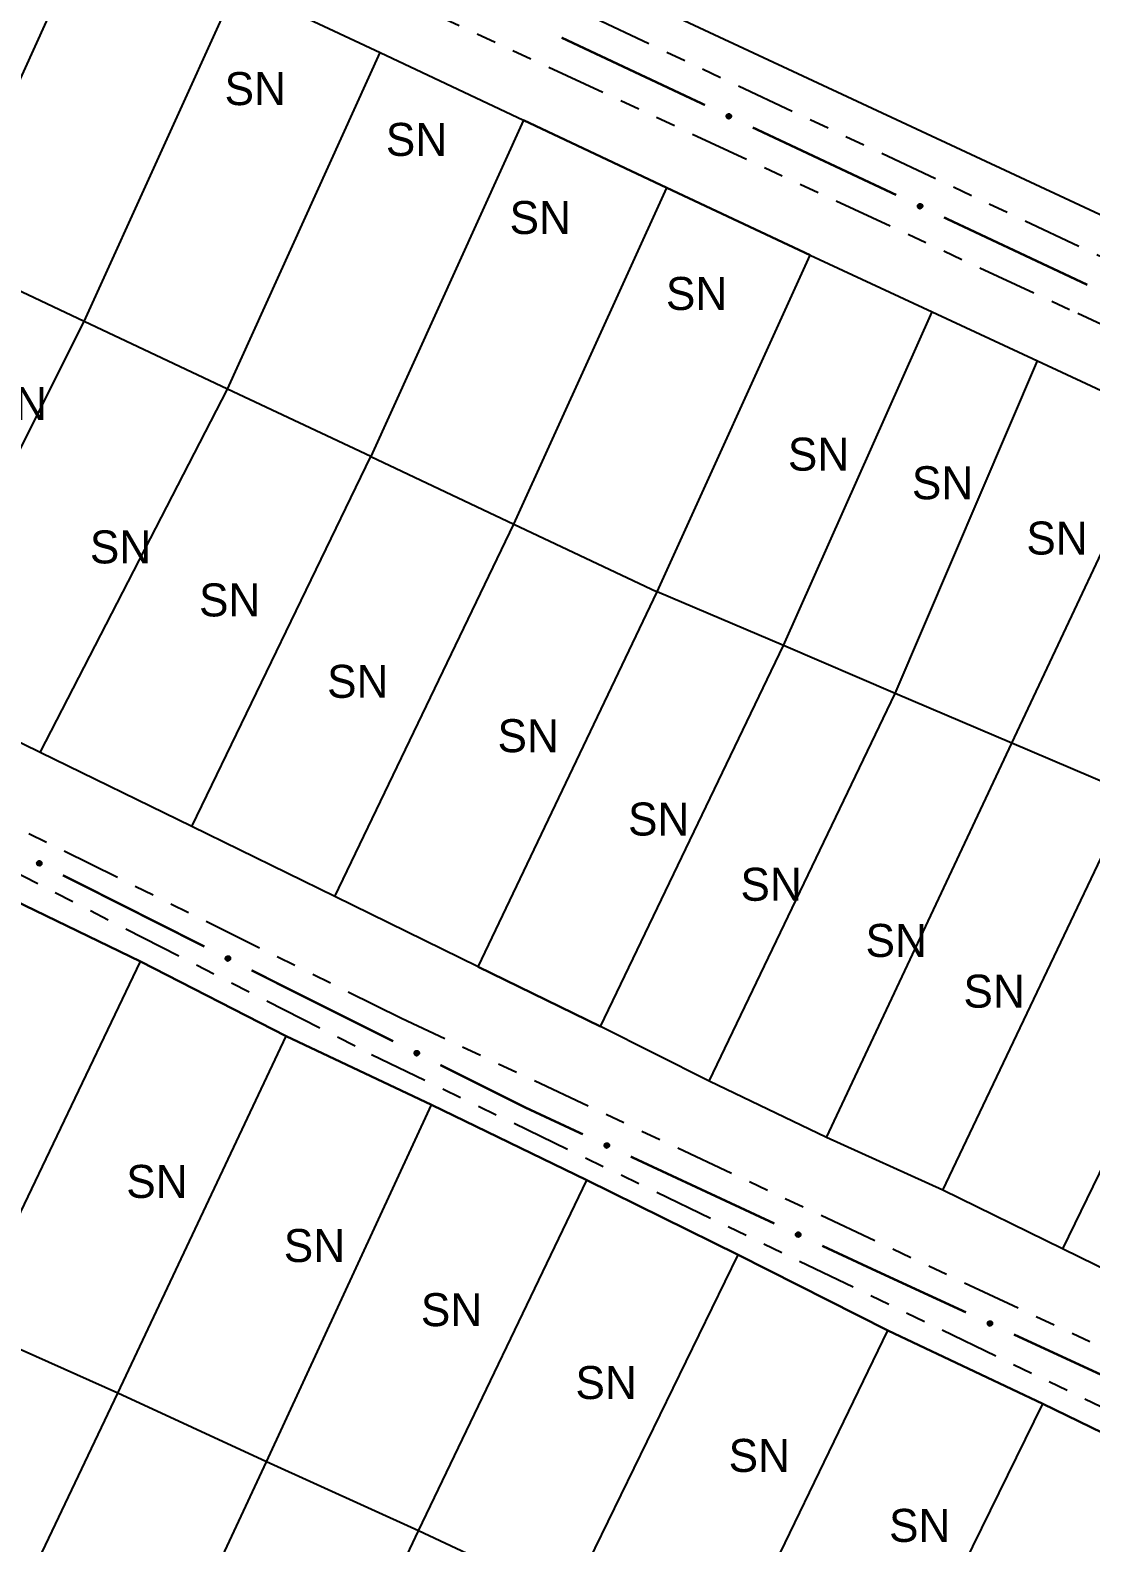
# Model space of a CAD drawing. Extents: x 203665 to 205970, y 4870865 to 4873745.
# Drawn here: x 205236.7 to 205317, y 4873229.3 to 4873343.9 of the extents above; entities that cross this region are included whole.
import ezdxf
from ezdxf.enums import TextEntityAlignment as Align

# ---------------------------------------------------------------- set-up
doc = ezdxf.new("R2010")
doc.units = 0
doc.header["$LTSCALE"] = 1.5
doc.header["$MEASUREMENT"] = 0
doc.linetypes.add('TRACO_25', pattern=[8, 3, -1, 1, -1, 1, -1])
for name, color, linetype in [('CD_MALHA_LOTES', 7, 'CONTINUOUS'), ('RU-QUADRA', 210, 'CONTINUOUS'), ('SV-EIXO-RUA-N-PAV', 6, 'CONTINUOUS'), ('SV-RUA-NAO-PAV', 7, 'CONTINUOUS'), ('Th_NmrPort', 1, 'CONTINUOUS')]:
    doc.layers.add(name, color=color, linetype=linetype)

msp = doc.modelspace()

# ---------------------------------------------------------------- linework, layer by layer
at = {"layer": 'CD_MALHA_LOTES', "linetype": 'Continuous', "flags": 128}
for points in [[(205229.883094, 4873326.952583), (205241.456047, 4873352.445776)], [(205240.736786, 4873321.834248), (205252.308851, 4873347.328497)], [(205252.308851, 4873347.328497), (205263.161654, 4873342.211217)], [(205251.590479, 4873316.715912), (205263.161654, 4873342.211217)], [(205263.161654, 4873342.211217), (205274.014458, 4873337.093937)], [(205274.014458, 4873337.093937), (205262.444171, 4873311.597576)], [(205284.867262, 4873331.976658), (205274.014458, 4873337.093937)], [(205273.297863, 4873306.47924), (205284.867262, 4873331.976658)], [(205295.720065, 4873326.859378), (205284.867262, 4873331.976658)], [(205240.736786, 4873321.834248), (205229.883094, 4873326.952583)], [(205284.151556, 4873301.360904), (205295.720065, 4873326.859378)], [(205293.698919, 4873297.278533), (205304.964597, 4873322.559728)], [(205304.964597, 4873322.559728), (205312.935615, 4873318.852391)], [(205226.933435, 4873294.316845), (205240.736786, 4873321.834248)], [(205251.590479, 4873316.715912), (205240.736786, 4873321.834248)], [(205302.169454, 4873293.656605), (205312.935615, 4873318.852391)], [(205312.935615, 4873318.852391), (205322.527521, 4873314.391177)], [(205237.416462, 4873289.184295), (205251.590479, 4873316.715912)], [(205262.444171, 4873311.597576), (205251.590479, 4873316.715912)], [(205311.00144, 4873289.880123), (205322.527521, 4873314.391177)], [(205248.890881, 4873283.566353), (205262.444171, 4873311.597576)], [(205262.444171, 4873311.597576), (205273.297863, 4873306.47924)], [(205259.739842, 4873278.25464), (205273.297863, 4873306.47924)], [(205273.297863, 4873306.47924), (205284.151556, 4873301.360904)], [(205270.588803, 4873272.942926), (205284.151556, 4873301.360904)], [(205293.698919, 4873297.278533), (205284.151556, 4873301.360904)], [(205279.857787, 4873268.404778), (205293.698919, 4873297.278533)], [(205302.169454, 4873293.656605), (205293.698919, 4873297.278533)], [(205237.416462, 4873289.184295), (205226.933435, 4873294.316845)], [(205288.072032, 4873264.274964), (205302.169454, 4873293.656605)], [(205311.00144, 4873289.880123), (205302.169454, 4873293.656605)], [(205248.890881, 4873283.566353), (205237.416462, 4873289.184295)], [(205296.967016, 4873260.009003), (205311.00144, 4873289.880123)], [(205320.052782, 4873286.009847), (205311.00144, 4873289.880123)], [(205305.771235, 4873256.015336), (205320.052782, 4873286.009847)], [(205259.739842, 4873278.25464), (205248.890881, 4873283.566353)], [(205329.597085, 4873281.928785), (205314.847749, 4873251.567844)], [(205233.041328, 4873279.126932), (205245.0177, 4873273.349193)], [(205270.588803, 4873272.942926), (205259.739842, 4873278.25464)], [(205231.816906, 4873245.761447), (205245.0177, 4873273.349193)], [(205245.0177, 4873273.349193), (205256.037493, 4873267.686244)], [(205270.588803, 4873272.942926), (205279.857787, 4873268.404778)], [(205243.295857, 4873240.634183), (205256.037493, 4873267.686244)], [(205256.037493, 4873267.686244), (205267.057286, 4873262.482453)], [(205288.072032, 4873264.274964), (205279.857787, 4873268.404778)], [(205296.967016, 4873260.009003), (205288.072032, 4873264.274964)], [(205254.545229, 4873235.430392), (205267.057286, 4873262.482453)], [(205267.057286, 4873262.482453), (205278.804079, 4873256.781241)], [(205305.771235, 4873256.015336), (205296.967016, 4873260.009003)], [(205266.062444, 4873230.188337), (205278.804079, 4873256.781241)], [(205278.804079, 4873256.781241), (205290.28303, 4873251.118291)], [(205314.847749, 4873251.567844), (205305.771235, 4873256.015336)], [(205323.69735, 4873247.211118), (205314.847749, 4873251.567844)], [(205277.464868, 4873224.831493), (205290.28303, 4873251.118291)], [(205290.28303, 4873251.118291), (205301.608929, 4873245.378816)], [(205243.295857, 4873240.634183), (205231.816906, 4873245.761447)], [(205289.020346, 4873219.321597), (205301.608929, 4873245.378816)], [(205301.608929, 4873245.378816), (205313.355722, 4873239.830656)], [(205229.597642, 4873211.860279), (205243.295857, 4873240.634183)], [(205254.545229, 4873235.430392), (205243.295857, 4873240.634183)], [(205300.767139, 4873214.194332), (205313.355722, 4873239.830656)], [(205313.355722, 4873239.830656), (205323.380673, 4873234.93297)], [(205241.076594, 4873206.503435), (205254.545229, 4873235.430392)], [(205266.062444, 4873230.188337), (205254.545229, 4873235.430392)], [(205252.364229, 4873201.184854), (205266.062444, 4873230.188337)], [(205277.464868, 4873224.831493), (205266.062444, 4873230.188337)]]:
    msp.add_lwpolyline(points, dxfattribs=at)
at = {"layer": 'CD_MALHA_LOTES', "linetype": 'Continuous'}
msp.add_lwpolyline([(205295.720065, 4873326.859378), (205304.964597, 4873322.559728)], dxfattribs=at)
at = {"layer": 'RU-QUADRA', "linetype": 'Continuous', "flags": 128}
msp.add_lwpolyline([(205381.19915, 4873300.290732), (205246.554973, 4873363.144761), (205270.850474, 4873417.421945), (205444.02054, 4873337.298482), (205449.189796, 4873333.163078), (205452.808275, 4873327.993822), (205453.3252, 4873313.519906), (205453.366002, 4873300.293513), (205450.604655, 4873292.274779), (205446.675302, 4873283.613601), (205442.026491, 4873276.640384), (205435.77963, 4873275.390026), (205428.091034, 4873276.620495), (205421.041743, 4873279.831065), (205412.635739, 4873283.781998), (205403.803117, 4873288.380357), (205389.563652, 4873295.793578)], close=True, dxfattribs=at)
for points in [[(205323.69735, 4873247.211118), (205314.847749, 4873251.567844), (205305.771235, 4873256.015336), (205296.967016, 4873260.009003), (205288.072032, 4873264.274964), (205279.857787, 4873268.404778), (205270.588803, 4873272.942926), (205259.739842, 4873278.25464), (205248.890881, 4873283.566353), (205237.416462, 4873289.184295), (205226.933435, 4873294.316845), (205216.5491, 4873299.401075), (205229.883094, 4873326.952583), (205241.456047, 4873352.445776), (205252.308851, 4873347.328497), (205263.161654, 4873342.211217), (205274.014458, 4873337.093937), (205284.867262, 4873331.976658), (205295.720065, 4873326.859378), (205304.964597, 4873322.559728), (205312.935615, 4873318.852391), (205322.527521, 4873314.391177)], [(205323.380673, 4873234.93297), (205313.355722, 4873239.830656), (205301.608929, 4873245.378816), (205290.28303, 4873251.118291), (205278.804079, 4873256.781241), (205267.057286, 4873262.482453), (205256.037493, 4873267.686244), (205245.0177, 4873273.349193), (205233.041328, 4873279.126932), (205222.251114, 4873284.483776), (205211.154794, 4873289.917146), (205198.107053, 4873261.296295), (205185.174102, 4873232.943285), (205195.811263, 4873227.969073)]]:
    msp.add_lwpolyline(points, dxfattribs=at)
at = {"layer": 'SV-EIXO-RUA-N-PAV', "const_width": 0.18}
for points in [[(205276.902995, 4873343.346665), (205287.761434, 4873338.238407)], [(205291.380914, 4873336.535654), (205302.239353, 4873331.427396)], [(205305.858832, 4873329.724643), (205316.717271, 4873324.616385)], [(205239.137521, 4873279.877446), (205249.851273, 4873274.47231)], [(205253.422524, 4873272.670598), (205253.661482, 4873272.550043)], [(205253.661482, 4873272.550043), (205264.149528, 4873267.291808)], [(205267.725296, 4873265.499079), (205273.982891, 4873262.361802)], [(205273.982891, 4873262.361802), (205274.151819, 4873262.277109)], [(205274.151819, 4873262.277109), (205278.512438, 4873260.244618)], [(205282.137955, 4873258.554758), (205293.014506, 4873253.485179)], [(205296.640023, 4873251.795319), (205300.26554, 4873250.105459)], [(205300.26554, 4873250.105459), (205300.361682, 4873250.060648)], [(205300.361682, 4873250.060648), (205307.52853, 4873246.751511)], [(205311.160105, 4873245.074709), (205322.05483, 4873240.044305)]]:
    msp.add_lwpolyline(points, dxfattribs=at)
at = {"layer": 'SV-EIXO-RUA-N-PAV'}
for points in [[(205289.488022, 4873337.547802), (205289.533797, 4873337.565024), (205289.576661, 4873337.570465), (205289.613718, 4873337.564714), (205289.645139, 4873337.551092), (205289.675714, 4873337.533537), (205289.702635, 4873337.509036), (205289.726492, 4873337.475224), (205289.74409, 4873337.429426), (205289.746778, 4873337.38515), (205289.743082, 4873337.348518), (205289.730766, 4873337.314937), (205289.713213, 4873337.28552), (205289.686839, 4873337.258397), (205289.652338, 4873337.234556), (205289.605857, 4873337.217974), (205289.563798, 4873337.212928), (205289.528101, 4873337.219433), (205289.494419, 4873337.232029), (205289.463419, 4873337.250326), (205289.437131, 4873337.274529), (205289.413189, 4873337.30931), (205289.397431, 4873337.355403), (205289.39192, 4873337.397294), (205289.397921, 4873337.433073), (205289.411069, 4873337.465954), (205289.428304, 4873337.496835), (205289.451807, 4873337.524922), (205289.488022, 4873337.547802)], [(205303.96594, 4873330.736791), (205304.011716, 4873330.754013), (205304.05458, 4873330.759454), (205304.091637, 4873330.753703), (205304.123057, 4873330.740081), (205304.153633, 4873330.722526), (205304.180554, 4873330.698025), (205304.20441, 4873330.664213), (205304.222009, 4873330.618415), (205304.224696, 4873330.574139), (205304.221001, 4873330.537507), (205304.208684, 4873330.503926), (205304.191132, 4873330.474509), (205304.164757, 4873330.447386), (205304.130256, 4873330.423545), (205304.083776, 4873330.406964), (205304.041717, 4873330.401918), (205304.00602, 4873330.408422), (205303.972338, 4873330.421018), (205303.941338, 4873330.439315), (205303.91505, 4873330.463518), (205303.891108, 4873330.498299), (205303.87535, 4873330.544392), (205303.869838, 4873330.586283), (205303.87584, 4873330.622062), (205303.888988, 4873330.654943), (205303.906223, 4873330.685824), (205303.929725, 4873330.713911), (205303.96594, 4873330.736791)], [(205237.273199, 4873280.941302), (205237.319431, 4873280.957257), (205237.362429, 4873280.961517), (205237.399313, 4873280.954747), (205237.430347, 4873280.940267), (205237.460428, 4873280.921876), (205237.486664, 4873280.896644), (205237.509581, 4873280.862188), (205237.525912, 4873280.815923), (205237.527381, 4873280.77159), (205237.522679, 4873280.735074), (205237.509443, 4873280.701844), (205237.491088, 4873280.672921), (205237.463976, 4873280.646535), (205237.428832, 4873280.623652), (205237.381913, 4873280.608356), (205237.339731, 4873280.604469), (205237.304227, 4873280.611954), (205237.270904, 4873280.625472), (205237.240419, 4873280.644615), (205237.214807, 4873280.669532), (205237.191832, 4873280.704959), (205237.177348, 4873280.751468), (205237.172991, 4873280.793495), (205237.179975, 4873280.829095), (205237.194023, 4873280.861602), (205237.212102, 4873280.891997), (205237.236368, 4873280.919427), (205237.273199, 4873280.941302)], [(205251.558202, 4873273.734453), (205251.604435, 4873273.750409), (205251.647432, 4873273.754668), (205251.684317, 4873273.747899), (205251.715351, 4873273.733418), (205251.745431, 4873273.715027), (205251.771668, 4873273.689795), (205251.794585, 4873273.65534), (205251.810916, 4873273.609074), (205251.812385, 4873273.564741), (205251.807683, 4873273.528225), (205251.794446, 4873273.494995), (205251.776091, 4873273.466073), (205251.74898, 4873273.439686), (205251.713836, 4873273.416803), (205251.666917, 4873273.401507), (205251.624735, 4873273.39762), (205251.589231, 4873273.405105), (205251.555908, 4873273.418623), (205251.525423, 4873273.437766), (205251.499811, 4873273.462684), (205251.476835, 4873273.49811), (205251.462352, 4873273.544619), (205251.457995, 4873273.586646), (205251.464979, 4873273.622246), (205251.479027, 4873273.654753), (205251.497105, 4873273.685148), (205251.521371, 4873273.712578), (205251.558202, 4873273.734453)], [(205265.858306, 4873266.558244), (205265.904498, 4873266.574316), (205265.947485, 4873266.578684), (205265.984386, 4873266.572007), (205266.015456, 4873266.557604), (205266.045583, 4873266.539289), (205266.071883, 4873266.514123), (205266.094887, 4873266.479725), (205266.111334, 4873266.433501), (205266.112914, 4873266.389172), (205266.108304, 4873266.352644), (205266.095151, 4873266.319381), (205266.076869, 4873266.290412), (205266.049824, 4873266.263958), (205266.014738, 4873266.240987), (205265.967857, 4873266.225573), (205265.925685, 4873266.22158), (205265.890162, 4873266.228975), (205265.856806, 4873266.24241), (205265.826273, 4873266.261476), (205265.800598, 4873266.286329), (205265.777533, 4873266.321697), (205265.762933, 4873266.36817), (205265.758471, 4873266.410186), (205265.765365, 4873266.445803), (205265.779331, 4873266.478345), (205265.797333, 4873266.508786), (205265.82153, 4873266.536277), (205265.858306, 4873266.558244)], [(205280.241472, 4873259.560163), (205280.287187, 4873259.577547), (205280.330031, 4873259.583141), (205280.367108, 4873259.577521), (205280.398577, 4873259.564012), (205280.429214, 4873259.546565), (205280.456223, 4873259.52216), (205280.480199, 4873259.488433), (205280.49796, 4873259.442698), (205280.500806, 4873259.398432), (205280.497241, 4873259.361787), (205280.485044, 4873259.328162), (205280.467596, 4873259.298683), (205280.441318, 4873259.271467), (205280.406902, 4873259.247503), (205280.360481, 4873259.230756), (205280.31844, 4873259.22556), (205280.282721, 4873259.231938), (205280.248994, 4873259.244414), (205280.217929, 4873259.262601), (205280.191555, 4873259.28671), (205280.167489, 4873259.321405), (205280.151567, 4873259.367441), (205280.145907, 4873259.409313), (205280.151781, 4873259.445113), (205280.164812, 4873259.478041), (205280.181937, 4873259.508983), (205280.205339, 4873259.537153), (205280.241472, 4873259.560163)], [(205294.743541, 4873252.800724), (205294.789255, 4873252.818109), (205294.832099, 4873252.823702), (205294.869176, 4873252.818082), (205294.900645, 4873252.804573), (205294.931283, 4873252.787126), (205294.958291, 4873252.762721), (205294.982267, 4873252.728995), (205295.000029, 4873252.683259), (205295.002874, 4873252.638993), (205294.999309, 4873252.602348), (205294.987112, 4873252.568723), (205294.969665, 4873252.539244), (205294.943386, 4873252.512028), (205294.90897, 4873252.488064), (205294.86255, 4873252.471317), (205294.820509, 4873252.466122), (205294.784789, 4873252.472499), (205294.751062, 4873252.484976), (205294.719997, 4873252.503162), (205294.693623, 4873252.527271), (205294.669558, 4873252.561966), (205294.653636, 4873252.608003), (205294.647975, 4873252.649874), (205294.653849, 4873252.685674), (205294.66688, 4873252.718602), (205294.684005, 4873252.749544), (205294.707407, 4873252.777715), (205294.743541, 4873252.800724)], [(205309.260016, 4873246.073282), (205309.305668, 4873246.090832), (205309.348492, 4873246.096579), (205309.385588, 4873246.091093), (205309.417106, 4873246.077697), (205309.447806, 4873246.060361), (205309.474902, 4873246.036053), (205309.499, 4873246.002413), (205309.516925, 4873245.956742), (205309.51993, 4873245.912486), (205309.516497, 4873245.875829), (205309.504421, 4873245.84216), (205309.48708, 4873245.812618), (205309.4609, 4873245.785308), (205309.42657, 4873245.76122), (205309.38021, 4873245.744306), (205309.338188, 4873245.738959), (205309.302446, 4873245.745208), (205309.268674, 4873245.757563), (205309.237544, 4873245.775638), (205309.211083, 4873245.799652), (205309.186893, 4873245.83426), (205309.170806, 4873245.880239), (205309.164994, 4873245.92209), (205309.17074, 4873245.957911), (205309.183652, 4873245.990885), (205309.200665, 4873246.021889), (205309.223966, 4873246.050143), (205309.260016, 4873246.073282)]]:
    msp.add_lwpolyline(points, close=True, dxfattribs=at)
for points in [[(205289.39192, 4873337.397294), (205289.713213, 4873337.28552)], [(205289.396213, 4873337.374518), (205289.6953, 4873337.273022)], [(205289.397431, 4873337.355403), (205289.686839, 4873337.258397)], [(205289.397733, 4873337.41301), (205289.719045, 4873337.301059)], [(205289.397921, 4873337.433073), (205289.730766, 4873337.314937)], [(205289.406662, 4873337.448017), (205289.734221, 4873337.330111)], [(205289.409436, 4873337.332106), (205289.666616, 4873337.247309)], [(205289.411069, 4873337.465954), (205289.743082, 4873337.348518)], [(205289.413189, 4873337.30931), (205289.652338, 4873337.234556)], [(205289.42358, 4873337.480773), (205289.741188, 4873337.370565)], [(205289.428304, 4873337.496835), (205289.746778, 4873337.38515)], [(205289.431156, 4873337.291728), (205289.62188, 4873337.229147)], [(205289.437131, 4873337.274529), (205289.605857, 4873337.217974)], [(205289.444275, 4873337.508737), (205289.741474, 4873337.409638)], [(205289.451807, 4873337.524922), (205289.74409, 4873337.429426)], [(205289.454473, 4873337.261155), (205289.578814, 4873337.21774)], [(205289.463419, 4873337.250326), (205289.563798, 4873337.212928)], [(205289.469909, 4873337.534377), (205289.731301, 4873337.452123)], [(205289.488022, 4873337.547802), (205289.726492, 4873337.475224)], [(205289.513337, 4873337.55617), (205289.707692, 4873337.494897)], [(205289.533797, 4873337.565024), (205289.702635, 4873337.509036)], [(205289.558219, 4873337.568232), (205289.680744, 4873337.524162)], [(205289.576661, 4873337.570465), (205289.675714, 4873337.533537)], [(205303.869838, 4873330.586283), (205304.191132, 4873330.474509)], [(205303.874132, 4873330.563507), (205304.173219, 4873330.462012)], [(205303.87535, 4873330.544392), (205304.164757, 4873330.447386)], [(205303.875652, 4873330.601999), (205304.196964, 4873330.490048)], [(205303.87584, 4873330.622062), (205304.208684, 4873330.503926)], [(205303.884581, 4873330.637006), (205304.212139, 4873330.5191)], [(205303.887355, 4873330.521095), (205304.144534, 4873330.436298)], [(205303.888988, 4873330.654943), (205304.221001, 4873330.537507)], [(205303.891108, 4873330.498299), (205304.130256, 4873330.423545)], [(205303.901499, 4873330.669762), (205304.219107, 4873330.559554)], [(205303.906223, 4873330.685824), (205304.224696, 4873330.574139)], [(205303.909075, 4873330.480717), (205304.099799, 4873330.418136)], [(205303.91505, 4873330.463518), (205304.083776, 4873330.406964)], [(205303.922194, 4873330.697726), (205304.219392, 4873330.598627)], [(205303.929725, 4873330.713911), (205304.222009, 4873330.618415)], [(205303.932391, 4873330.450145), (205304.056733, 4873330.406729)], [(205303.941338, 4873330.439315), (205304.041717, 4873330.401918)], [(205303.947828, 4873330.723366), (205304.20922, 4873330.641112)], [(205303.96594, 4873330.736791), (205304.20441, 4873330.664213)], [(205303.991256, 4873330.745159), (205304.185611, 4873330.683886)], [(205304.011716, 4873330.754013), (205304.180554, 4873330.698025)], [(205304.036137, 4873330.757221), (205304.158663, 4873330.713151)], [(205304.05458, 4873330.759454), (205304.153633, 4873330.722526)], [(205237.172991, 4873280.793495), (205237.491088, 4873280.672921)], [(205237.176656, 4873280.770609), (205237.472837, 4873280.660922)], [(205237.177348, 4873280.751468), (205237.463976, 4873280.646535)], [(205237.179235, 4873280.809045), (205237.497345, 4873280.688294)], [(205237.179975, 4873280.829095), (205237.509443, 4873280.701844)], [(205237.188707, 4873280.727849), (205237.443456, 4873280.636008)], [(205237.189124, 4873280.843793), (205237.513314, 4873280.716918)], [(205237.191832, 4873280.704959), (205237.428832, 4873280.623652)], [(205237.194023, 4873280.861602), (205237.522679, 4873280.735074)], [(205237.206937, 4873280.876071), (205237.521392, 4873280.757164)], [(205237.209308, 4873280.686889), (205237.398237, 4873280.619084)], [(205237.212102, 4873280.891997), (205237.527381, 4873280.77159)], [(205237.214807, 4873280.669532), (205237.381913, 4873280.608356)], [(205237.228394, 4873280.903455), (205237.522753, 4873280.796215)], [(205237.231774, 4873280.655686), (205237.354874, 4873280.608866)], [(205237.236368, 4873280.919427), (205237.525912, 4873280.815923)], [(205237.240419, 4873280.644615), (205237.339731, 4873280.604469)], [(205237.254724, 4873280.92838), (205237.513753, 4873280.838964)], [(205237.273199, 4873280.941302), (205237.509581, 4873280.862188)], [(205237.298735, 4873280.94897), (205237.49133, 4873280.882371)], [(205237.319431, 4873280.957257), (205237.486664, 4873280.896644)], [(205237.343931, 4873280.959791), (205237.465198, 4873280.912367)], [(205237.362429, 4873280.961517), (205237.460428, 4873280.921876)], [(205251.457995, 4873273.586646), (205251.776091, 4873273.466073)], [(205251.46166, 4873273.56376), (205251.757841, 4873273.454073)], [(205251.462352, 4873273.544619), (205251.74898, 4873273.439686)], [(205251.464239, 4873273.602196), (205251.782348, 4873273.481445)], [(205251.464979, 4873273.622246), (205251.794446, 4873273.494995)], [(205251.473711, 4873273.521001), (205251.72846, 4873273.429159)], [(205251.474128, 4873273.636944), (205251.798318, 4873273.510069)], [(205251.476835, 4873273.49811), (205251.713836, 4873273.416803)], [(205251.479027, 4873273.654753), (205251.807683, 4873273.528225)], [(205251.491941, 4873273.669222), (205251.806395, 4873273.550316)], [(205251.494312, 4873273.480041), (205251.683241, 4873273.412235)], [(205251.497105, 4873273.685148), (205251.812385, 4873273.564741)], [(205251.499811, 4873273.462684), (205251.666917, 4873273.401507)], [(205251.513398, 4873273.696606), (205251.807756, 4873273.589366)], [(205251.516778, 4873273.448838), (205251.639878, 4873273.402017)], [(205251.521371, 4873273.712578), (205251.810916, 4873273.609074)], [(205251.525423, 4873273.437766), (205251.624735, 4873273.39762)], [(205251.539728, 4873273.721531), (205251.798757, 4873273.632115)], [(205251.558202, 4873273.734453), (205251.794585, 4873273.65534)], [(205251.583739, 4873273.742121), (205251.776334, 4873273.675522)], [(205251.604435, 4873273.750409), (205251.771668, 4873273.689795)], [(205251.628935, 4873273.752942), (205251.750202, 4873273.705518)], [(205251.647432, 4873273.754668), (205251.745431, 4873273.715027)], [(205265.758471, 4873266.410186), (205266.076869, 4873266.290412)], [(205265.762193, 4873266.38731), (205266.058648, 4873266.278367)], [(205265.762933, 4873266.36817), (205266.049824, 4873266.263958)], [(205265.764676, 4873266.425752), (205266.083087, 4873266.305801)], [(205265.765365, 4873266.445803), (205266.095151, 4873266.319381)], [(205265.774351, 4873266.34458), (205266.02933, 4873266.253379)], [(205265.774477, 4873266.460524), (205266.098985, 4873266.334465)], [(205265.777533, 4873266.321697), (205266.014738, 4873266.240987)], [(205265.779331, 4873266.478345), (205266.108304, 4873266.352644)], [(205265.792209, 4873266.492847), (205266.106961, 4873266.374731)], [(205265.795055, 4873266.303672), (205265.984154, 4873266.236342)], [(205265.797333, 4873266.508786), (205266.112914, 4873266.389172)], [(205265.800598, 4873266.286329), (205265.967857, 4873266.225573)], [(205265.813597, 4873266.520285), (205266.108224, 4873266.413785)], [(205265.8176, 4873266.272526), (205265.940817, 4873266.226015)], [(205265.82153, 4873266.536277), (205266.111334, 4873266.433501)], [(205265.826273, 4873266.261476), (205265.925685, 4873266.22158)], [(205265.839864, 4873266.545276), (205266.099117, 4873266.456511)], [(205265.858306, 4873266.558244), (205266.094887, 4873266.479725)], [(205265.883823, 4873266.565976), (205266.076585, 4873266.499862)], [(205265.904498, 4873266.574316), (205266.071883, 4873266.514123)], [(205265.928992, 4873266.576911), (205266.050378, 4873266.529792)], [(205265.947485, 4873266.578684), (205266.045583, 4873266.539289)], [(205280.145907, 4873259.409313), (205280.467596, 4873259.298683)], [(205280.150281, 4873259.386552), (205280.449727, 4873259.286122)], [(205280.151567, 4873259.367441), (205280.441318, 4873259.271467)], [(205280.151664, 4873259.42505), (205280.473373, 4873259.314243)], [(205280.151781, 4873259.445113), (205280.485044, 4873259.328162)], [(205280.160469, 4873259.460088), (205280.488445, 4873259.343349)], [(205280.163655, 4873259.344188), (205280.421135, 4873259.260307)], [(205280.164812, 4873259.478041), (205280.497241, 4873259.361787)], [(205280.167489, 4873259.321405), (205280.406902, 4873259.247503)], [(205280.17727, 4873259.492905), (205280.495268, 4873259.383827)], [(205280.181937, 4873259.508983), (205280.500806, 4873259.398432)], [(205280.197865, 4873259.520942), (205280.495414, 4873259.422901)], [(205280.205339, 4873259.537153), (205280.49796, 4873259.442698)], [(205280.223408, 4873259.546673), (205280.485091, 4873259.46535)], [(205280.241472, 4873259.560163), (205280.480199, 4873259.488433)], [(205280.266758, 4873259.56862), (205280.46133, 4873259.508039)], [(205280.287187, 4873259.577547), (205280.456223, 4873259.52216)], [(205280.311596, 4873259.580841), (205280.434278, 4873259.537208)], [(205280.330031, 4873259.583141), (205280.429214, 4873259.546565)], [(205280.185519, 4873259.303888), (205280.376464, 4873259.241986)], [(205280.191555, 4873259.28671), (205280.360481, 4873259.230756)], [(205280.208944, 4873259.273398), (205280.333439, 4873259.230425)], [(205280.217929, 4873259.262601), (205280.31844, 4873259.22556)], [(205294.647975, 4873252.649874), (205294.969665, 4873252.539244)], [(205294.652349, 4873252.627114), (205294.951796, 4873252.526683)], [(205294.653636, 4873252.608003), (205294.943386, 4873252.512028)], [(205294.653733, 4873252.665611), (205294.975441, 4873252.554804)], [(205294.653849, 4873252.685674), (205294.987112, 4873252.568723)], [(205294.662537, 4873252.700649), (205294.990513, 4873252.58391)], [(205294.665723, 4873252.584749), (205294.923203, 4873252.500868)], [(205294.66688, 4873252.718602), (205294.999309, 4873252.602348)], [(205294.669558, 4873252.561966), (205294.90897, 4873252.488064)], [(205294.679338, 4873252.733466), (205294.997336, 4873252.624389)], [(205294.684005, 4873252.749544), (205295.002874, 4873252.638993)], [(205294.687587, 4873252.544449), (205294.878532, 4873252.482547)], [(205294.693623, 4873252.527271), (205294.86255, 4873252.471317)], [(205294.699934, 4873252.761503), (205294.997483, 4873252.663462)], [(205294.707407, 4873252.777715), (205295.000029, 4873252.683259)], [(205294.711012, 4873252.513959), (205294.835507, 4873252.470987)], [(205294.719997, 4873252.503162), (205294.820509, 4873252.466122)], [(205294.725476, 4873252.787234), (205294.987159, 4873252.705911)], [(205294.743541, 4873252.800724), (205294.982267, 4873252.728995)], [(205294.768826, 4873252.809182), (205294.963398, 4873252.748601)], [(205294.789255, 4873252.818109), (205294.958291, 4873252.762721)], [(205294.813665, 4873252.821403), (205294.936346, 4873252.77777)], [(205294.832099, 4873252.823702), (205294.931283, 4873252.787126)], [(205309.164994, 4873245.92209), (205309.48708, 4873245.812618)], [(205309.16945, 4873245.899345), (205309.469256, 4873245.799993)], [(205309.170695, 4873245.937847), (205309.4928, 4873245.828199)], [(205309.17074, 4873245.957911), (205309.504421, 4873245.84216)], [(205309.170806, 4873245.880239), (205309.4609, 4873245.785308)], [(205309.179373, 4873245.972917), (205309.507767, 4873245.857359)], [(205309.182977, 4873245.857029), (205309.440757, 4873245.774075)], [(205309.183652, 4873245.990885), (205309.516497, 4873245.875829)], [(205309.186893, 4873245.83426), (205309.42657, 4873245.76122)], [(205309.196056, 4873246.005794), (205309.514445, 4873245.897862)], [(205309.200665, 4873246.021889), (205309.51993, 4873245.912486)], [(205309.204985, 4873245.816808), (205309.396152, 4873245.755594)], [(205309.211083, 4873245.799652), (205309.38021, 4873245.744306)], [(205309.216551, 4873246.033905), (205309.514451, 4873245.936936)], [(205309.223966, 4873246.050143), (205309.516925, 4873245.956742)], [(205309.22852, 4873245.786403), (205309.353169, 4873245.743878)], [(205309.237544, 4873245.775638), (205309.338188, 4873245.738959)], [(205309.242001, 4873246.059728), (205309.503974, 4873245.979347)], [(205309.260016, 4873246.073282), (205309.499, 4873246.002413)], [(205309.285271, 4873246.081831), (205309.48006, 4873246.021951)], [(205309.305668, 4873246.090832), (205309.474902, 4873246.036053)], [(205309.330065, 4873246.094213), (205309.452903, 4873246.051022)], [(205309.348492, 4873246.096579), (205309.447806, 4873246.060361)]]:
    msp.add_lwpolyline(points, dxfattribs=at)
at = {"layer": 'SV-RUA-NAO-PAV', "linetype": 'TRACO_25'}
for points in [[(205372.53222, 4873300.290874, 5.622842), (205335.263661, 4873318.498225, 5.622842), (205326.937365, 4873322.419024, 6.273731), (205262.580653, 4873352.724184, 6.273731), (205245.570829, 4873360.761277, 6.005826), (205244.42, 4873362.97, 6.015551), (205244.25, 4873364.82, 5.976648), (205267.6, 4873417.68, 5.733501), (205268.95, 4873419.42, 5.66542), (205270.292753, 4873420.455515, 5.655694), (205292.1, 4873410.87, 5.26666), (205374.279511, 4873373.429976, 4.370373), (205415.105792, 4873353.456579, 4.301339), (205428.454481, 4873347.265491, 4.291477), (205441.182783, 4873342.974562, 4.015342), (205450.661264, 4873340.693932, 3.827965), (205454.751294, 4873337.243494, 3.758931), (205455.682766, 4873331.193039, 3.768793), (205456.393787, 4873322.677224, 3.699759), (205457.92801, 4873306.359508, 3.699759), (205456.928057, 4873300.289493, 3.739207)], [(205212.687534, 4873300.293489, 6.372351), (205212.976932, 4873301.825106, 6.372351), (205224.625355, 4873324.021637, 6.372351), (205230.023126, 4873334.484586, 6.141987), (205235.48, 4873345.54, 6.015551), (205236.86, 4873352.78, 5.996099), (205236.5, 4873357.16, 5.976648), (205236.94, 4873358.84, 5.957196), (205238.47, 4873359, 5.889115), (205240.53, 4873358.39, 5.859938), (205265.061912, 4873346.173617, 5.850212), (205315.991173, 4873322.4624, 5.504498), (205333.785199, 4873314.178007, 5.504498), (205340.841966, 4873310.742639, 5.504498), (205362.311132, 4873300.291041, 4.232306)], [(205362.311132, 4873300.291041, 4.232306), (205436.715752, 4873264.069458, 4.232306), (205438.746379, 4873260.159092, 4.242167), (205437.129245, 4873251.178567, 4.340787), (205423.556437, 4873200.475824, 4.064652), (205420.048119, 4873197.295786, 4.163271), (205415.071217, 4873196.363657, 4.261891), (205356.424291, 4873227.070989, 5.336845), (205322.347893, 4873241.953704, 5.642566), (205264.773442, 4873269.028422, 6.254007), (205215.877804, 4873293.282514, 6.372351), (205213.237631, 4873296.062834, 6.372351), (205212.687534, 4873300.293489, 6.372351)]]:
    msp.add_polyline3d(points, dxfattribs=at)
msp.add_polyline3d([(205256.025829, 4873195.71391, 5.938425), (205185.522696, 4873228.60967, 6.125802), (205182.832462, 4873231.65001, 6.125802), (205183.001182, 4873236.110303, 6.145526), (205191.593394, 4873255.814814, 6.145526), (205196.614151, 4873267.075655, 6.145526), (205207.650094, 4873291.772825, 6.273731), (205209.249422, 4873292.882819, 6.273731), (205211.85901, 4873292.232644, 6.303318), (205262.504717, 4873266.298351, 6.263869), (205321.489243, 4873237.803467, 5.682014), (205355.4558, 4873222.440725, 5.56367), (205404.931576, 4873197.216539, 4.55775), (205419.240623, 4873188.955263, 4.113962), (205420.911145, 4873185.71496, 4.113962), (205419.482825, 4873180.844703, 4.252029), (205398.359545, 4873138.00287, 4.587336), (205394.031652, 4873133.962815, 4.567612), (205389.012804, 4873133.923064, 4.715541), (205383.52345, 4873136.083485, 4.764851), (205337.567795, 4873157.997271, 5.356569)], close=True, dxfattribs=at)

# ---------------------------------------------------------------- texts
at = {"layer": 'Th_NmrPort', "color": 1}
for p in [(205251.381112, 4873339.484065), (205263.591781, 4873335.635362), (205272.963879, 4873329.716142), (205284.802318, 4873323.961346), (205233.287245, 4873315.622671), (205294.038415, 4873311.785469), (205303.43032, 4873309.618106), (205312.099771, 4873305.427872), (205241.178647, 4873304.754429), (205249.448009, 4873300.738628), (205259.144594, 4873294.569349), (205272.050468, 4873290.450453), (205281.935818, 4873284.134812), (205290.448203, 4873279.192137), (205299.921664, 4873274.935945), (205307.335676, 4873271.091642), (205243.935393, 4873256.675701), (205255.864034, 4873251.815884), (205266.246371, 4873246.956067), (205277.954112, 4873241.433548), (205289.551403, 4873235.911028), (205301.700946, 4873230.60941)]:
    msp.add_text('SN', height=2.5, dxfattribs=at).set_placement(p, align=Align.MIDDLE_LEFT)

doc.saveas('drawing.dxf')
